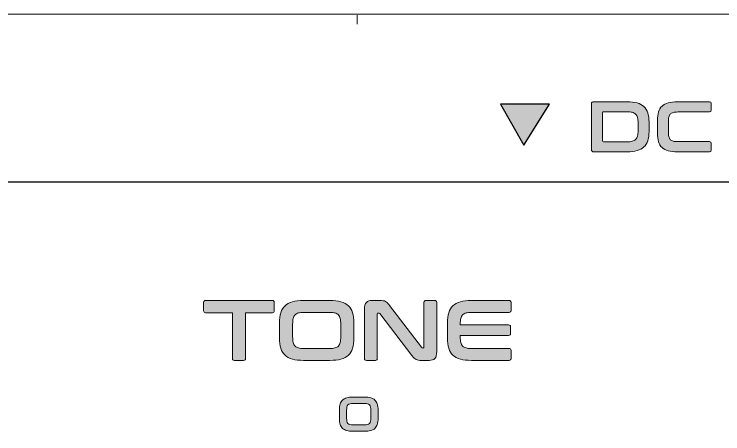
# Model space of a CAD drawing. Header units: millimetres. Extents: x 0 to 62, y -117 to 0.
# Drawn here: x 21.07 to 41.53, y -12.12 to 0 of the extents above; entities that cross this region are included whole.
import ezdxf

# ---------------------------------------------------------------- set-up
doc = ezdxf.new("R2010")
doc.units = ezdxf.units.MM
doc.header["$MEASUREMENT"] = 0
doc.layers.add('GLOSS-V', color=7, linetype='Continuous')
doc.layers.add('Layer 4', color=7, linetype='Continuous')

# ---------------------------------------------------------------- blocks, each defined once
blk = doc.blocks.new('block 10')
at = {"layer": 'GLOSS-V', "true_color": 0x010101}
h = blk.add_hatch(color=178, dxfattribs=at)
h.dxf.hatch_style = 2
edge = h.paths.add_edge_path()
edge.add_spline(control_points=[(38.768, -2.53), (38.879, -2.53), (38.975, -2.541), (39.055, -2.564), (39.135, -2.586), (39.2, -2.622), (39.251, -2.669), (39.302, -2.717), (39.339, -2.777), (39.363, -2.851), (39.387, -2.924), (39.399, -3.012), (39.399, -3.112), (39.399, -3.112), (39.399, -3.393), (39.399, -3.393), (39.399, -3.493), (39.387, -3.58), (39.363, -3.654), (39.339, -3.728), (39.302, -3.788), (39.251, -3.836), (39.2, -3.883), (39.135, -3.918), (39.055, -3.941), (38.975, -3.964), (38.879, -3.975), (38.768, -3.975), (38.768, -3.975), (37.801, -3.975), (37.801, -3.975), (37.76, -3.975), (37.739, -3.954), (37.739, -3.913), (37.739, -3.913), (37.739, -2.592), (37.739, -2.592), (37.739, -2.55), (37.76, -2.53), (37.801, -2.53), (37.801, -2.53), (38.768, -2.53), (38.768, -2.53)], knot_values=[0, 0, 0, 0, 1, 1, 1, 2, 2, 2, 3, 3, 3, 4, 4, 4, 5, 5, 5, 6, 6, 6, 7, 7, 7, 8, 8, 8, 9, 9, 9, 10, 10, 10, 11, 11, 11, 12, 12, 12, 13, 13, 13, 14, 14, 14, 14], degree=3, periodic=1)
edge = h.paths.add_edge_path()
edge.add_spline(control_points=[(38.055, -3.661), (38.055, -3.679), (38.064, -3.688), (38.082, -3.688), (38.082, -3.688), (38.759, -3.688), (38.759, -3.688), (38.82, -3.688), (38.871, -3.683), (38.912, -3.672), (38.953, -3.661), (38.987, -3.643), (39.012, -3.618), (39.038, -3.593), (39.056, -3.56), (39.067, -3.519), (39.078, -3.477), (39.084, -3.426), (39.084, -3.366), (39.084, -3.366), (39.084, -3.139), (39.084, -3.139), (39.084, -3.078), (39.078, -3.027), (39.067, -2.986), (39.056, -2.945), (39.038, -2.912), (39.012, -2.887), (38.987, -2.862), (38.953, -2.844), (38.912, -2.833), (38.871, -2.822), (38.82, -2.817), (38.759, -2.817), (38.759, -2.817), (38.082, -2.817), (38.082, -2.817), (38.064, -2.817), (38.055, -2.826), (38.055, -2.846), (38.055, -2.846), (38.055, -3.661), (38.055, -3.661)], knot_values=[0, 0, 0, 0, 1, 1, 1, 2, 2, 2, 3, 3, 3, 4, 4, 4, 5, 5, 5, 6, 6, 6, 7, 7, 7, 8, 8, 8, 9, 9, 9, 10, 10, 10, 11, 11, 11, 12, 12, 12, 13, 13, 13, 14, 14, 14, 14], degree=3, periodic=1)
h = blk.add_hatch(color=178, dxfattribs=at)
h.dxf.hatch_style = 2
edge = h.paths.add_edge_path()
edge.add_spline(control_points=[(41.15, -2.53), (41.181, -2.53), (41.196, -2.545), (41.196, -2.575), (41.196, -2.575), (41.196, -2.777), (41.196, -2.777), (41.196, -2.809), (41.181, -2.825), (41.15, -2.825), (41.15, -2.825), (40.231, -2.825), (40.231, -2.825), (40.178, -2.825), (40.133, -2.829), (40.098, -2.838), (40.063, -2.847), (40.035, -2.863), (40.015, -2.884), (39.994, -2.905), (39.979, -2.934), (39.97, -2.97), (39.961, -3.005), (39.957, -3.051), (39.957, -3.106), (39.957, -3.106), (39.957, -3.399), (39.957, -3.399), (39.957, -3.454), (39.961, -3.5), (39.97, -3.536), (39.979, -3.573), (39.994, -3.602), (40.015, -3.623), (40.035, -3.644), (40.063, -3.66), (40.098, -3.669), (40.133, -3.677), (40.178, -3.682), (40.231, -3.682), (40.231, -3.682), (41.15, -3.682), (41.15, -3.682), (41.181, -3.682), (41.196, -3.697), (41.196, -3.727), (41.196, -3.727), (41.196, -3.93), (41.196, -3.93), (41.196, -3.96), (41.181, -3.975), (41.15, -3.975), (41.15, -3.975), (40.219, -3.975), (40.219, -3.975), (40.114, -3.975), (40.026, -3.965), (39.953, -3.946), (39.88, -3.927), (39.82, -3.896), (39.774, -3.852), (39.728, -3.809), (39.694, -3.752), (39.673, -3.683), (39.652, -3.613), (39.641, -3.529), (39.641, -3.43), (39.641, -3.43), (39.641, -3.075), (39.641, -3.075), (39.641, -2.976), (39.652, -2.892), (39.673, -2.823), (39.694, -2.754), (39.728, -2.698), (39.774, -2.655), (39.82, -2.611), (39.88, -2.58), (39.953, -2.56), (40.026, -2.54), (40.114, -2.53), (40.219, -2.53), (40.219, -2.53), (41.15, -2.53), (41.15, -2.53)], knot_values=[0, 0, 0, 0, 1, 1, 1, 2, 2, 2, 3, 3, 3, 4, 4, 4, 5, 5, 5, 6, 6, 6, 7, 7, 7, 8, 8, 8, 9, 9, 9, 10, 10, 10, 11, 11, 11, 12, 12, 12, 13, 13, 13, 14, 14, 14, 15, 15, 15, 16, 16, 16, 17, 17, 17, 18, 18, 18, 19, 19, 19, 20, 20, 20, 21, 21, 21, 22, 22, 22, 23, 23, 23, 24, 24, 24, 25, 25, 25, 26, 26, 26, 27, 27, 27, 28, 28, 28, 28], degree=3, periodic=1)
at = {"layer": 'GLOSS-V', "lineweight": 0}
for points, knots in [([(38.768, -2.53), (38.879, -2.53), (38.975, -2.541), (39.055, -2.564), (39.135, -2.586), (39.2, -2.622), (39.251, -2.669), (39.302, -2.717), (39.339, -2.777), (39.363, -2.851), (39.387, -2.924), (39.399, -3.012), (39.399, -3.112), (39.399, -3.112), (39.399, -3.393), (39.399, -3.393), (39.399, -3.493), (39.387, -3.58), (39.363, -3.654), (39.339, -3.728), (39.302, -3.788), (39.251, -3.836), (39.2, -3.883), (39.135, -3.918), (39.055, -3.941), (38.975, -3.964), (38.879, -3.975), (38.768, -3.975), (38.768, -3.975), (37.801, -3.975), (37.801, -3.975), (37.76, -3.975), (37.739, -3.954), (37.739, -3.913), (37.739, -3.913), (37.739, -2.592), (37.739, -2.592), (37.739, -2.55), (37.76, -2.53), (37.801, -2.53), (37.801, -2.53), (38.768, -2.53), (38.768, -2.53)], [0, 0, 0, 0, 1, 1, 1, 2, 2, 2, 3, 3, 3, 4, 4, 4, 5, 5, 5, 6, 6, 6, 7, 7, 7, 8, 8, 8, 9, 9, 9, 10, 10, 10, 11, 11, 11, 12, 12, 12, 13, 13, 13, 14, 14, 14, 14]), ([(41.15, -2.53), (41.181, -2.53), (41.196, -2.545), (41.196, -2.575), (41.196, -2.575), (41.196, -2.777), (41.196, -2.777), (41.196, -2.809), (41.181, -2.825), (41.15, -2.825), (41.15, -2.825), (40.231, -2.825), (40.231, -2.825), (40.178, -2.825), (40.133, -2.829), (40.098, -2.838), (40.063, -2.847), (40.035, -2.863), (40.015, -2.884), (39.994, -2.905), (39.979, -2.934), (39.97, -2.97), (39.961, -3.005), (39.957, -3.051), (39.957, -3.106), (39.957, -3.106), (39.957, -3.399), (39.957, -3.399), (39.957, -3.454), (39.961, -3.5), (39.97, -3.536), (39.979, -3.573), (39.994, -3.602), (40.015, -3.623), (40.035, -3.644), (40.063, -3.66), (40.098, -3.669), (40.133, -3.677), (40.178, -3.682), (40.231, -3.682), (40.231, -3.682), (41.15, -3.682), (41.15, -3.682), (41.181, -3.682), (41.196, -3.697), (41.196, -3.727), (41.196, -3.727), (41.196, -3.93), (41.196, -3.93), (41.196, -3.96), (41.181, -3.975), (41.15, -3.975), (41.15, -3.975), (40.219, -3.975), (40.219, -3.975), (40.114, -3.975), (40.026, -3.965), (39.953, -3.946), (39.88, -3.927), (39.82, -3.896), (39.774, -3.852), (39.728, -3.809), (39.694, -3.752), (39.673, -3.683), (39.652, -3.613), (39.641, -3.529), (39.641, -3.43), (39.641, -3.43), (39.641, -3.075), (39.641, -3.075), (39.641, -2.976), (39.652, -2.892), (39.673, -2.823), (39.694, -2.754), (39.728, -2.698), (39.774, -2.655), (39.82, -2.611), (39.88, -2.58), (39.953, -2.56), (40.026, -2.54), (40.114, -2.53), (40.219, -2.53), (40.219, -2.53), (41.15, -2.53), (41.15, -2.53)], [0, 0, 0, 0, 1, 1, 1, 2, 2, 2, 3, 3, 3, 4, 4, 4, 5, 5, 5, 6, 6, 6, 7, 7, 7, 8, 8, 8, 9, 9, 9, 10, 10, 10, 11, 11, 11, 12, 12, 12, 13, 13, 13, 14, 14, 14, 15, 15, 15, 16, 16, 16, 17, 17, 17, 18, 18, 18, 19, 19, 19, 20, 20, 20, 21, 21, 21, 22, 22, 22, 23, 23, 23, 24, 24, 24, 25, 25, 25, 26, 26, 26, 27, 27, 27, 28, 28, 28, 28]), ([(38.055, -3.661), (38.055, -3.679), (38.064, -3.688), (38.082, -3.688), (38.082, -3.688), (38.759, -3.688), (38.759, -3.688), (38.82, -3.688), (38.871, -3.683), (38.912, -3.672), (38.953, -3.661), (38.987, -3.643), (39.012, -3.618), (39.038, -3.593), (39.056, -3.56), (39.067, -3.519), (39.078, -3.477), (39.084, -3.426), (39.084, -3.366), (39.084, -3.366), (39.084, -3.139), (39.084, -3.139), (39.084, -3.078), (39.078, -3.027), (39.067, -2.986), (39.056, -2.945), (39.038, -2.912), (39.012, -2.887), (38.987, -2.862), (38.953, -2.844), (38.912, -2.833), (38.871, -2.822), (38.82, -2.817), (38.759, -2.817), (38.759, -2.817), (38.082, -2.817), (38.082, -2.817), (38.064, -2.817), (38.055, -2.826), (38.055, -2.846), (38.055, -2.846), (38.055, -3.661), (38.055, -3.661)], [0, 0, 0, 0, 1, 1, 1, 2, 2, 2, 3, 3, 3, 4, 4, 4, 5, 5, 5, 6, 6, 6, 7, 7, 7, 8, 8, 8, 9, 9, 9, 10, 10, 10, 11, 11, 11, 12, 12, 12, 13, 13, 13, 14, 14, 14, 14])]:
    blk.add_open_spline(points, degree=3, knots=knots, dxfattribs=at)
blk = doc.blocks.new('block 9')
at = {"layer": 'GLOSS-V'}
blk.add_blockref('block 10', (0, 0), dxfattribs=at)
blk = doc.blocks.new('block 14')
at = {"layer": 'GLOSS-V', "true_color": 0x010101}
h = blk.add_hatch(color=178, dxfattribs=at)
h.dxf.hatch_style = 2
edge = h.paths.add_edge_path()
edge.add_spline(control_points=[(28.525, -8.27), (28.563, -8.27), (28.582, -8.288), (28.582, -8.325), (28.582, -8.325), (28.582, -8.567), (28.582, -8.567), (28.582, -8.604), (28.563, -8.623), (28.525, -8.623), (28.525, -8.623), (27.75, -8.623), (27.75, -8.623), (27.75, -8.623), (27.75, -9.945), (27.75, -9.945), (27.75, -9.981), (27.732, -9.999), (27.695, -9.999), (27.695, -9.999), (27.426, -9.999), (27.426, -9.999), (27.39, -9.999), (27.372, -9.981), (27.372, -9.945), (27.372, -9.945), (27.372, -8.623), (27.372, -8.623), (27.372, -8.623), (26.596, -8.623), (26.596, -8.623), (26.559, -8.623), (26.54, -8.604), (26.54, -8.567), (26.54, -8.567), (26.54, -8.325), (26.54, -8.325), (26.54, -8.288), (26.559, -8.27), (26.596, -8.27), (26.596, -8.27), (28.525, -8.27), (28.525, -8.27)], knot_values=[0, 0, 0, 0, 1, 1, 1, 2, 2, 2, 3, 3, 3, 4, 4, 4, 5, 5, 5, 6, 6, 6, 7, 7, 7, 8, 8, 8, 9, 9, 9, 10, 10, 10, 11, 11, 11, 12, 12, 12, 13, 13, 13, 14, 14, 14, 14], degree=3, periodic=1)
h = blk.add_hatch(color=178, dxfattribs=at)
h.dxf.hatch_style = 2
edge = h.paths.add_edge_path()
edge.add_spline(control_points=[(30.187, -8.27), (30.312, -8.27), (30.419, -8.282), (30.507, -8.306), (30.595, -8.33), (30.667, -8.368), (30.722, -8.42), (30.777, -8.471), (30.817, -8.539), (30.842, -8.621), (30.866, -8.703), (30.879, -8.804), (30.879, -8.922), (30.879, -8.922), (30.879, -9.347), (30.879, -9.347), (30.879, -9.465), (30.866, -9.566), (30.842, -9.649), (30.817, -9.733), (30.777, -9.8), (30.722, -9.852), (30.667, -9.904), (30.595, -9.941), (30.507, -9.964), (30.419, -9.987), (30.312, -9.999), (30.187, -9.999), (30.187, -9.999), (29.424, -9.999), (29.424, -9.999), (29.299, -9.999), (29.193, -9.987), (29.106, -9.964), (29.018, -9.941), (28.947, -9.904), (28.892, -9.852), (28.837, -9.8), (28.797, -9.733), (28.771, -9.649), (28.745, -9.566), (28.733, -9.465), (28.733, -9.347), (28.733, -9.347), (28.733, -8.922), (28.733, -8.922), (28.733, -8.804), (28.745, -8.703), (28.771, -8.621), (28.797, -8.539), (28.837, -8.471), (28.892, -8.42), (28.947, -8.368), (29.018, -8.33), (29.106, -8.306), (29.193, -8.282), (29.299, -8.27), (29.424, -8.27), (29.424, -8.27), (30.187, -8.27), (30.187, -8.27)], knot_values=[0, 0, 0, 0, 1, 1, 1, 2, 2, 2, 3, 3, 3, 4, 4, 4, 5, 5, 5, 6, 6, 6, 7, 7, 7, 8, 8, 8, 9, 9, 9, 10, 10, 10, 11, 11, 11, 12, 12, 12, 13, 13, 13, 14, 14, 14, 15, 15, 15, 16, 16, 16, 17, 17, 17, 18, 18, 18, 19, 19, 19, 20, 20, 20, 20], degree=3, periodic=1)
edge = h.paths.add_edge_path()
edge.add_spline(control_points=[(29.111, -9.32), (29.111, -9.384), (29.116, -9.438), (29.127, -9.482), (29.137, -9.525), (29.155, -9.56), (29.18, -9.585), (29.204, -9.611), (29.238, -9.629), (29.28, -9.64), (29.322, -9.65), (29.375, -9.656), (29.439, -9.656), (29.439, -9.656), (30.172, -9.656), (30.172, -9.656), (30.237, -9.656), (30.29, -9.65), (30.332, -9.64), (30.374, -9.629), (30.407, -9.611), (30.432, -9.585), (30.456, -9.56), (30.474, -9.525), (30.485, -9.482), (30.495, -9.438), (30.501, -9.384), (30.501, -9.32), (30.501, -9.32), (30.501, -8.949), (30.501, -8.949), (30.501, -8.885), (30.495, -8.831), (30.485, -8.788), (30.474, -8.744), (30.456, -8.709), (30.432, -8.684), (30.407, -8.658), (30.374, -8.64), (30.332, -8.63), (30.29, -8.619), (30.237, -8.614), (30.172, -8.614), (30.172, -8.614), (29.439, -8.614), (29.439, -8.614), (29.375, -8.614), (29.322, -8.619), (29.28, -8.63), (29.238, -8.64), (29.204, -8.658), (29.18, -8.684), (29.155, -8.709), (29.137, -8.744), (29.127, -8.788), (29.116, -8.831), (29.111, -8.885), (29.111, -8.949), (29.111, -8.949), (29.111, -9.32), (29.111, -9.32)], knot_values=[0, 0, 0, 0, 1, 1, 1, 2, 2, 2, 3, 3, 3, 4, 4, 4, 5, 5, 5, 6, 6, 6, 7, 7, 7, 8, 8, 8, 9, 9, 9, 10, 10, 10, 11, 11, 11, 12, 12, 12, 13, 13, 13, 14, 14, 14, 15, 15, 15, 16, 16, 16, 17, 17, 17, 18, 18, 18, 19, 19, 19, 20, 20, 20, 20], degree=3, periodic=1)
h = blk.add_hatch(color=178, dxfattribs=at)
h.dxf.hatch_style = 2
edge = h.paths.add_edge_path()
edge.add_spline(control_points=[(31.624, -8.27), (31.664, -8.27), (31.697, -8.272), (31.723, -8.275), (31.749, -8.279), (31.772, -8.285), (31.792, -8.296), (31.812, -8.307), (31.831, -8.322), (31.849, -8.341), (31.867, -8.36), (31.887, -8.385), (31.911, -8.416), (31.911, -8.416), (32.829, -9.621), (32.829, -9.621), (32.836, -9.633), (32.847, -9.638), (32.861, -9.638), (32.861, -9.638), (32.883, -9.638), (32.883, -9.638), (32.897, -9.638), (32.903, -9.63), (32.903, -9.614), (32.903, -9.614), (32.903, -8.325), (32.903, -8.325), (32.903, -8.288), (32.921, -8.27), (32.958, -8.27), (32.958, -8.27), (33.217, -8.27), (33.217, -8.27), (33.253, -8.27), (33.271, -8.288), (33.271, -8.325), (33.271, -8.325), (33.271, -9.742), (33.271, -9.742), (33.271, -9.842), (33.253, -9.91), (33.217, -9.946), (33.181, -9.981), (33.125, -9.999), (33.049, -9.999), (33.049, -9.999), (32.837, -9.999), (32.837, -9.999), (32.799, -9.999), (32.767, -9.997), (32.741, -9.994), (32.716, -9.991), (32.693, -9.984), (32.674, -9.974), (32.654, -9.964), (32.635, -9.95), (32.616, -9.931), (32.597, -9.912), (32.575, -9.886), (32.55, -9.853), (32.55, -9.853), (31.629, -8.648), (31.629, -8.648), (31.619, -8.637), (31.608, -8.631), (31.597, -8.631), (31.597, -8.631), (31.575, -8.631), (31.575, -8.631), (31.562, -8.631), (31.555, -8.639), (31.555, -8.655), (31.555, -8.655), (31.555, -9.945), (31.555, -9.945), (31.555, -9.981), (31.537, -9.999), (31.501, -9.999), (31.501, -9.999), (31.242, -9.999), (31.242, -9.999), (31.204, -9.999), (31.185, -9.981), (31.185, -9.945), (31.185, -9.945), (31.185, -8.527), (31.185, -8.527), (31.185, -8.427), (31.203, -8.359), (31.239, -8.323), (31.275, -8.288), (31.331, -8.27), (31.407, -8.27), (31.407, -8.27), (31.624, -8.27), (31.624, -8.27)], knot_values=[0, 0, 0, 0, 1, 1, 1, 2, 2, 2, 3, 3, 3, 4, 4, 4, 5, 5, 5, 6, 6, 6, 7, 7, 7, 8, 8, 8, 9, 9, 9, 10, 10, 10, 11, 11, 11, 12, 12, 12, 13, 13, 13, 14, 14, 14, 15, 15, 15, 16, 16, 16, 17, 17, 17, 18, 18, 18, 19, 19, 19, 20, 20, 20, 21, 21, 21, 22, 22, 22, 23, 23, 23, 24, 24, 24, 25, 25, 25, 26, 26, 26, 27, 27, 27, 28, 28, 28, 29, 29, 29, 30, 30, 30, 31, 31, 31, 32, 32, 32, 32], degree=3, periodic=1)
h = blk.add_hatch(color=178, dxfattribs=at)
h.dxf.hatch_style = 2
edge = h.paths.add_edge_path()
edge.add_spline(control_points=[(35.358, -8.27), (35.396, -8.27), (35.415, -8.288), (35.415, -8.325), (35.415, -8.325), (35.415, -8.559), (35.415, -8.559), (35.415, -8.595), (35.396, -8.614), (35.358, -8.614), (35.358, -8.614), (34.279, -8.614), (34.279, -8.614), (34.215, -8.614), (34.162, -8.619), (34.12, -8.63), (34.078, -8.64), (34.044, -8.658), (34.018, -8.684), (33.993, -8.709), (33.975, -8.744), (33.965, -8.788), (33.956, -8.831), (33.95, -8.885), (33.95, -8.949), (33.95, -8.949), (33.95, -8.974), (33.95, -8.974), (33.95, -8.974), (35.346, -8.974), (35.346, -8.974), (35.382, -8.974), (35.4, -8.992), (35.4, -9.028), (35.4, -9.028), (35.4, -9.223), (35.4, -9.223), (35.4, -9.26), (35.382, -9.278), (35.346, -9.278), (35.346, -9.278), (33.95, -9.278), (33.95, -9.278), (33.95, -9.278), (33.95, -9.32), (33.95, -9.32), (33.95, -9.384), (33.956, -9.438), (33.965, -9.482), (33.975, -9.525), (33.993, -9.56), (34.018, -9.585), (34.044, -9.611), (34.078, -9.629), (34.12, -9.64), (34.162, -9.65), (34.215, -9.656), (34.279, -9.656), (34.279, -9.656), (35.358, -9.656), (35.358, -9.656), (35.396, -9.656), (35.415, -9.674), (35.415, -9.71), (35.415, -9.71), (35.415, -9.945), (35.415, -9.945), (35.415, -9.981), (35.396, -9.999), (35.358, -9.999), (35.358, -9.999), (34.271, -9.999), (34.271, -9.999), (34.146, -9.999), (34.04, -9.987), (33.953, -9.964), (33.866, -9.941), (33.794, -9.904), (33.739, -9.852), (33.684, -9.8), (33.644, -9.733), (33.618, -9.649), (33.593, -9.566), (33.58, -9.465), (33.58, -9.347), (33.58, -9.347), (33.58, -8.922), (33.58, -8.922), (33.58, -8.804), (33.593, -8.703), (33.618, -8.621), (33.644, -8.539), (33.684, -8.471), (33.739, -8.42), (33.794, -8.368), (33.866, -8.33), (33.953, -8.306), (34.04, -8.282), (34.146, -8.27), (34.271, -8.27), (34.271, -8.27), (35.358, -8.27), (35.358, -8.27)], knot_values=[0, 0, 0, 0, 1, 1, 1, 2, 2, 2, 3, 3, 3, 4, 4, 4, 5, 5, 5, 6, 6, 6, 7, 7, 7, 8, 8, 8, 9, 9, 9, 10, 10, 10, 11, 11, 11, 12, 12, 12, 13, 13, 13, 14, 14, 14, 15, 15, 15, 16, 16, 16, 17, 17, 17, 18, 18, 18, 19, 19, 19, 20, 20, 20, 21, 21, 21, 22, 22, 22, 23, 23, 23, 24, 24, 24, 25, 25, 25, 26, 26, 26, 27, 27, 27, 28, 28, 28, 29, 29, 29, 30, 30, 30, 31, 31, 31, 32, 32, 32, 33, 33, 33, 34, 34, 34, 34], degree=3, periodic=1)
at = {"layer": 'GLOSS-V', "lineweight": 0}
for points, knots in [([(28.525, -8.27), (28.563, -8.27), (28.582, -8.288), (28.582, -8.325), (28.582, -8.325), (28.582, -8.567), (28.582, -8.567), (28.582, -8.604), (28.563, -8.623), (28.525, -8.623), (28.525, -8.623), (27.75, -8.623), (27.75, -8.623), (27.75, -8.623), (27.75, -9.945), (27.75, -9.945), (27.75, -9.981), (27.732, -9.999), (27.695, -9.999), (27.695, -9.999), (27.426, -9.999), (27.426, -9.999), (27.39, -9.999), (27.372, -9.981), (27.372, -9.945), (27.372, -9.945), (27.372, -8.623), (27.372, -8.623), (27.372, -8.623), (26.596, -8.623), (26.596, -8.623), (26.559, -8.623), (26.54, -8.604), (26.54, -8.567), (26.54, -8.567), (26.54, -8.325), (26.54, -8.325), (26.54, -8.288), (26.559, -8.27), (26.596, -8.27), (26.596, -8.27), (28.525, -8.27), (28.525, -8.27)], [0, 0, 0, 0, 1, 1, 1, 2, 2, 2, 3, 3, 3, 4, 4, 4, 5, 5, 5, 6, 6, 6, 7, 7, 7, 8, 8, 8, 9, 9, 9, 10, 10, 10, 11, 11, 11, 12, 12, 12, 13, 13, 13, 14, 14, 14, 14]), ([(30.187, -8.27), (30.312, -8.27), (30.419, -8.282), (30.507, -8.306), (30.595, -8.33), (30.667, -8.368), (30.722, -8.42), (30.777, -8.471), (30.817, -8.539), (30.842, -8.621), (30.866, -8.703), (30.879, -8.804), (30.879, -8.922), (30.879, -8.922), (30.879, -9.347), (30.879, -9.347), (30.879, -9.465), (30.866, -9.566), (30.842, -9.649), (30.817, -9.733), (30.777, -9.8), (30.722, -9.852), (30.667, -9.904), (30.595, -9.941), (30.507, -9.964), (30.419, -9.987), (30.312, -9.999), (30.187, -9.999), (30.187, -9.999), (29.424, -9.999), (29.424, -9.999), (29.299, -9.999), (29.193, -9.987), (29.106, -9.964), (29.018, -9.941), (28.947, -9.904), (28.892, -9.852), (28.837, -9.8), (28.797, -9.733), (28.771, -9.649), (28.745, -9.566), (28.733, -9.465), (28.733, -9.347), (28.733, -9.347), (28.733, -8.922), (28.733, -8.922), (28.733, -8.804), (28.745, -8.703), (28.771, -8.621), (28.797, -8.539), (28.837, -8.471), (28.892, -8.42), (28.947, -8.368), (29.018, -8.33), (29.106, -8.306), (29.193, -8.282), (29.299, -8.27), (29.424, -8.27), (29.424, -8.27), (30.187, -8.27), (30.187, -8.27)], [0, 0, 0, 0, 1, 1, 1, 2, 2, 2, 3, 3, 3, 4, 4, 4, 5, 5, 5, 6, 6, 6, 7, 7, 7, 8, 8, 8, 9, 9, 9, 10, 10, 10, 11, 11, 11, 12, 12, 12, 13, 13, 13, 14, 14, 14, 15, 15, 15, 16, 16, 16, 17, 17, 17, 18, 18, 18, 19, 19, 19, 20, 20, 20, 20]), ([(31.624, -8.27), (31.664, -8.27), (31.697, -8.272), (31.723, -8.275), (31.749, -8.279), (31.772, -8.285), (31.792, -8.296), (31.812, -8.307), (31.831, -8.322), (31.849, -8.341), (31.867, -8.36), (31.887, -8.385), (31.911, -8.416), (31.911, -8.416), (32.829, -9.621), (32.829, -9.621), (32.836, -9.633), (32.847, -9.638), (32.861, -9.638), (32.861, -9.638), (32.883, -9.638), (32.883, -9.638), (32.897, -9.638), (32.903, -9.63), (32.903, -9.614), (32.903, -9.614), (32.903, -8.325), (32.903, -8.325), (32.903, -8.288), (32.921, -8.27), (32.958, -8.27), (32.958, -8.27), (33.217, -8.27), (33.217, -8.27), (33.253, -8.27), (33.271, -8.288), (33.271, -8.325), (33.271, -8.325), (33.271, -9.742), (33.271, -9.742), (33.271, -9.842), (33.253, -9.91), (33.217, -9.946), (33.181, -9.981), (33.125, -9.999), (33.049, -9.999), (33.049, -9.999), (32.837, -9.999), (32.837, -9.999), (32.799, -9.999), (32.767, -9.997), (32.741, -9.994), (32.716, -9.991), (32.693, -9.984), (32.674, -9.974), (32.654, -9.964), (32.635, -9.95), (32.616, -9.931), (32.597, -9.912), (32.575, -9.886), (32.55, -9.853), (32.55, -9.853), (31.629, -8.648), (31.629, -8.648), (31.619, -8.637), (31.608, -8.631), (31.597, -8.631), (31.597, -8.631), (31.575, -8.631), (31.575, -8.631), (31.562, -8.631), (31.555, -8.639), (31.555, -8.655), (31.555, -8.655), (31.555, -9.945), (31.555, -9.945), (31.555, -9.981), (31.537, -9.999), (31.501, -9.999), (31.501, -9.999), (31.242, -9.999), (31.242, -9.999), (31.204, -9.999), (31.185, -9.981), (31.185, -9.945), (31.185, -9.945), (31.185, -8.527), (31.185, -8.527), (31.185, -8.427), (31.203, -8.359), (31.239, -8.323), (31.275, -8.288), (31.331, -8.27), (31.407, -8.27), (31.407, -8.27), (31.624, -8.27), (31.624, -8.27)], [0, 0, 0, 0, 1, 1, 1, 2, 2, 2, 3, 3, 3, 4, 4, 4, 5, 5, 5, 6, 6, 6, 7, 7, 7, 8, 8, 8, 9, 9, 9, 10, 10, 10, 11, 11, 11, 12, 12, 12, 13, 13, 13, 14, 14, 14, 15, 15, 15, 16, 16, 16, 17, 17, 17, 18, 18, 18, 19, 19, 19, 20, 20, 20, 21, 21, 21, 22, 22, 22, 23, 23, 23, 24, 24, 24, 25, 25, 25, 26, 26, 26, 27, 27, 27, 28, 28, 28, 29, 29, 29, 30, 30, 30, 31, 31, 31, 32, 32, 32, 32]), ([(35.358, -8.27), (35.396, -8.27), (35.415, -8.288), (35.415, -8.325), (35.415, -8.325), (35.415, -8.559), (35.415, -8.559), (35.415, -8.595), (35.396, -8.614), (35.358, -8.614), (35.358, -8.614), (34.279, -8.614), (34.279, -8.614), (34.215, -8.614), (34.162, -8.619), (34.12, -8.63), (34.078, -8.64), (34.044, -8.658), (34.018, -8.684), (33.993, -8.709), (33.975, -8.744), (33.965, -8.788), (33.956, -8.831), (33.95, -8.885), (33.95, -8.949), (33.95, -8.949), (33.95, -8.974), (33.95, -8.974), (33.95, -8.974), (35.346, -8.974), (35.346, -8.974), (35.382, -8.974), (35.4, -8.992), (35.4, -9.028), (35.4, -9.028), (35.4, -9.223), (35.4, -9.223), (35.4, -9.26), (35.382, -9.278), (35.346, -9.278), (35.346, -9.278), (33.95, -9.278), (33.95, -9.278), (33.95, -9.278), (33.95, -9.32), (33.95, -9.32), (33.95, -9.384), (33.956, -9.438), (33.965, -9.482), (33.975, -9.525), (33.993, -9.56), (34.018, -9.585), (34.044, -9.611), (34.078, -9.629), (34.12, -9.64), (34.162, -9.65), (34.215, -9.656), (34.279, -9.656), (34.279, -9.656), (35.358, -9.656), (35.358, -9.656), (35.396, -9.656), (35.415, -9.674), (35.415, -9.71), (35.415, -9.71), (35.415, -9.945), (35.415, -9.945), (35.415, -9.981), (35.396, -9.999), (35.358, -9.999), (35.358, -9.999), (34.271, -9.999), (34.271, -9.999), (34.146, -9.999), (34.04, -9.987), (33.953, -9.964), (33.866, -9.941), (33.794, -9.904), (33.739, -9.852), (33.684, -9.8), (33.644, -9.733), (33.618, -9.649), (33.593, -9.566), (33.58, -9.465), (33.58, -9.347), (33.58, -9.347), (33.58, -8.922), (33.58, -8.922), (33.58, -8.804), (33.593, -8.703), (33.618, -8.621), (33.644, -8.539), (33.684, -8.471), (33.739, -8.42), (33.794, -8.368), (33.866, -8.33), (33.953, -8.306), (34.04, -8.282), (34.146, -8.27), (34.271, -8.27), (34.271, -8.27), (35.358, -8.27), (35.358, -8.27)], [0, 0, 0, 0, 1, 1, 1, 2, 2, 2, 3, 3, 3, 4, 4, 4, 5, 5, 5, 6, 6, 6, 7, 7, 7, 8, 8, 8, 9, 9, 9, 10, 10, 10, 11, 11, 11, 12, 12, 12, 13, 13, 13, 14, 14, 14, 15, 15, 15, 16, 16, 16, 17, 17, 17, 18, 18, 18, 19, 19, 19, 20, 20, 20, 21, 21, 21, 22, 22, 22, 23, 23, 23, 24, 24, 24, 25, 25, 25, 26, 26, 26, 27, 27, 27, 28, 28, 28, 29, 29, 29, 30, 30, 30, 31, 31, 31, 32, 32, 32, 33, 33, 33, 34, 34, 34, 34]), ([(29.111, -9.32), (29.111, -9.384), (29.116, -9.438), (29.127, -9.482), (29.137, -9.525), (29.155, -9.56), (29.18, -9.585), (29.204, -9.611), (29.238, -9.629), (29.28, -9.64), (29.322, -9.65), (29.375, -9.656), (29.439, -9.656), (29.439, -9.656), (30.172, -9.656), (30.172, -9.656), (30.237, -9.656), (30.29, -9.65), (30.332, -9.64), (30.374, -9.629), (30.407, -9.611), (30.432, -9.585), (30.456, -9.56), (30.474, -9.525), (30.485, -9.482), (30.495, -9.438), (30.501, -9.384), (30.501, -9.32), (30.501, -9.32), (30.501, -8.949), (30.501, -8.949), (30.501, -8.885), (30.495, -8.831), (30.485, -8.788), (30.474, -8.744), (30.456, -8.709), (30.432, -8.684), (30.407, -8.658), (30.374, -8.64), (30.332, -8.63), (30.29, -8.619), (30.237, -8.614), (30.172, -8.614), (30.172, -8.614), (29.439, -8.614), (29.439, -8.614), (29.375, -8.614), (29.322, -8.619), (29.28, -8.63), (29.238, -8.64), (29.204, -8.658), (29.18, -8.684), (29.155, -8.709), (29.137, -8.744), (29.127, -8.788), (29.116, -8.831), (29.111, -8.885), (29.111, -8.949), (29.111, -8.949), (29.111, -9.32), (29.111, -9.32)], [0, 0, 0, 0, 1, 1, 1, 2, 2, 2, 3, 3, 3, 4, 4, 4, 5, 5, 5, 6, 6, 6, 7, 7, 7, 8, 8, 8, 9, 9, 9, 10, 10, 10, 11, 11, 11, 12, 12, 12, 13, 13, 13, 14, 14, 14, 15, 15, 15, 16, 16, 16, 17, 17, 17, 18, 18, 18, 19, 19, 19, 20, 20, 20, 20])]:
    blk.add_open_spline(points, degree=3, knots=knots, dxfattribs=at)
blk = doc.blocks.new('block 13')
at = {"layer": 'GLOSS-V'}
blk.add_blockref('block 14', (0, 0), dxfattribs=at)
blk = doc.blocks.new('block 26')
at = {"layer": 'GLOSS-V', "true_color": 0x010101}
h = blk.add_hatch(color=178, dxfattribs=at)
h.dxf.hatch_style = 2
edge = h.paths.add_edge_path()
edge.add_spline(control_points=[(31.182, -11.058), (31.253, -11.058), (31.314, -11.064), (31.364, -11.078), (31.413, -11.092), (31.454, -11.113), (31.486, -11.143), (31.517, -11.172), (31.54, -11.211), (31.555, -11.258), (31.569, -11.305), (31.577, -11.362), (31.577, -11.43), (31.577, -11.43), (31.577, -11.673), (31.577, -11.673), (31.577, -11.741), (31.569, -11.798), (31.555, -11.846), (31.54, -11.893), (31.517, -11.932), (31.486, -11.961), (31.454, -11.991), (31.413, -12.012), (31.364, -12.025), (31.314, -12.039), (31.253, -12.045), (31.182, -12.045), (31.182, -12.045), (30.856, -12.045), (30.856, -12.045), (30.784, -12.045), (30.724, -12.039), (30.674, -12.025), (30.624, -12.012), (30.583, -11.991), (30.552, -11.961), (30.52, -11.932), (30.497, -11.893), (30.482, -11.846), (30.468, -11.798), (30.461, -11.741), (30.461, -11.673), (30.461, -11.673), (30.461, -11.43), (30.461, -11.43), (30.461, -11.362), (30.468, -11.305), (30.482, -11.258), (30.497, -11.211), (30.52, -11.172), (30.552, -11.143), (30.583, -11.113), (30.624, -11.092), (30.674, -11.078), (30.724, -11.064), (30.784, -11.058), (30.856, -11.058), (30.856, -11.058), (31.182, -11.058), (31.182, -11.058)], knot_values=[0, 0, 0, 0, 1, 1, 1, 2, 2, 2, 3, 3, 3, 4, 4, 4, 5, 5, 5, 6, 6, 6, 7, 7, 7, 8, 8, 8, 9, 9, 9, 10, 10, 10, 11, 11, 11, 12, 12, 12, 13, 13, 13, 14, 14, 14, 15, 15, 15, 16, 16, 16, 17, 17, 17, 18, 18, 18, 19, 19, 19, 20, 20, 20, 20], degree=3, periodic=1)
edge = h.paths.add_edge_path()
edge.add_spline(control_points=[(30.669, -11.664), (30.669, -11.702), (30.672, -11.733), (30.678, -11.758), (30.683, -11.783), (30.693, -11.803), (30.708, -11.817), (30.722, -11.832), (30.741, -11.842), (30.765, -11.848), (30.789, -11.855), (30.819, -11.858), (30.856, -11.858), (30.856, -11.858), (31.182, -11.858), (31.182, -11.858), (31.218, -11.858), (31.249, -11.855), (31.273, -11.848), (31.297, -11.842), (31.316, -11.832), (31.33, -11.817), (31.344, -11.803), (31.354, -11.783), (31.359, -11.758), (31.365, -11.733), (31.368, -11.702), (31.368, -11.664), (31.368, -11.664), (31.368, -11.438), (31.368, -11.438), (31.368, -11.401), (31.365, -11.37), (31.359, -11.345), (31.354, -11.321), (31.344, -11.301), (31.33, -11.286), (31.316, -11.271), (31.297, -11.26), (31.273, -11.254), (31.249, -11.248), (31.218, -11.245), (31.182, -11.245), (31.182, -11.245), (30.856, -11.245), (30.856, -11.245), (30.819, -11.245), (30.789, -11.248), (30.765, -11.254), (30.741, -11.26), (30.722, -11.271), (30.708, -11.286), (30.693, -11.301), (30.683, -11.321), (30.678, -11.345), (30.672, -11.37), (30.669, -11.401), (30.669, -11.438), (30.669, -11.438), (30.669, -11.664), (30.669, -11.664)], knot_values=[0, 0, 0, 0, 1, 1, 1, 2, 2, 2, 3, 3, 3, 4, 4, 4, 5, 5, 5, 6, 6, 6, 7, 7, 7, 8, 8, 8, 9, 9, 9, 10, 10, 10, 11, 11, 11, 12, 12, 12, 13, 13, 13, 14, 14, 14, 15, 15, 15, 16, 16, 16, 17, 17, 17, 18, 18, 18, 19, 19, 19, 20, 20, 20, 20], degree=3, periodic=1)
at = {"layer": 'GLOSS-V', "lineweight": 0}
for points in [[(31.182, -11.058), (31.253, -11.058), (31.314, -11.064), (31.364, -11.078), (31.413, -11.092), (31.454, -11.113), (31.486, -11.143), (31.517, -11.172), (31.54, -11.211), (31.555, -11.258), (31.569, -11.305), (31.577, -11.362), (31.577, -11.43), (31.577, -11.43), (31.577, -11.673), (31.577, -11.673), (31.577, -11.741), (31.569, -11.798), (31.555, -11.846), (31.54, -11.893), (31.517, -11.932), (31.486, -11.961), (31.454, -11.991), (31.413, -12.012), (31.364, -12.025), (31.314, -12.039), (31.253, -12.045), (31.182, -12.045), (31.182, -12.045), (30.856, -12.045), (30.856, -12.045), (30.784, -12.045), (30.724, -12.039), (30.674, -12.025), (30.624, -12.012), (30.583, -11.991), (30.552, -11.961), (30.52, -11.932), (30.497, -11.893), (30.482, -11.846), (30.468, -11.798), (30.461, -11.741), (30.461, -11.673), (30.461, -11.673), (30.461, -11.43), (30.461, -11.43), (30.461, -11.362), (30.468, -11.305), (30.482, -11.258), (30.497, -11.211), (30.52, -11.172), (30.552, -11.143), (30.583, -11.113), (30.624, -11.092), (30.674, -11.078), (30.724, -11.064), (30.784, -11.058), (30.856, -11.058), (30.856, -11.058), (31.182, -11.058), (31.182, -11.058)], [(30.669, -11.664), (30.669, -11.702), (30.672, -11.733), (30.678, -11.758), (30.683, -11.783), (30.693, -11.803), (30.708, -11.817), (30.722, -11.832), (30.741, -11.842), (30.765, -11.848), (30.789, -11.855), (30.819, -11.858), (30.856, -11.858), (30.856, -11.858), (31.182, -11.858), (31.182, -11.858), (31.218, -11.858), (31.249, -11.855), (31.273, -11.848), (31.297, -11.842), (31.316, -11.832), (31.33, -11.817), (31.344, -11.803), (31.354, -11.783), (31.359, -11.758), (31.365, -11.733), (31.368, -11.702), (31.368, -11.664), (31.368, -11.664), (31.368, -11.438), (31.368, -11.438), (31.368, -11.401), (31.365, -11.37), (31.359, -11.345), (31.354, -11.321), (31.344, -11.301), (31.33, -11.286), (31.316, -11.271), (31.297, -11.26), (31.273, -11.254), (31.249, -11.248), (31.218, -11.245), (31.182, -11.245), (31.182, -11.245), (30.856, -11.245), (30.856, -11.245), (30.819, -11.245), (30.789, -11.248), (30.765, -11.254), (30.741, -11.26), (30.722, -11.271), (30.708, -11.286), (30.693, -11.301), (30.683, -11.321), (30.678, -11.345), (30.672, -11.37), (30.669, -11.401), (30.669, -11.438), (30.669, -11.438), (30.669, -11.664), (30.669, -11.664)]]:
    blk.add_open_spline(points, degree=3, knots=[0, 0, 0, 0, 1, 1, 1, 2, 2, 2, 3, 3, 3, 4, 4, 4, 5, 5, 5, 6, 6, 6, 7, 7, 7, 8, 8, 8, 9, 9, 9, 10, 10, 10, 11, 11, 11, 12, 12, 12, 13, 13, 13, 14, 14, 14, 15, 15, 15, 16, 16, 16, 17, 17, 17, 18, 18, 18, 19, 19, 19, 20, 20, 20, 20], dxfattribs=at)
blk = doc.blocks.new('block 25')
at = {"layer": 'GLOSS-V'}
blk.add_blockref('block 26', (0, 0), dxfattribs=at)

msp = doc.modelspace()

# ---------------------------------------------------------------- hatches: boundary and pattern name
at = {"layer": 'GLOSS-V', "true_color": 0x010101}
h = msp.add_hatch(color=178, dxfattribs=at)
h.dxf.hatch_style = 2
h.paths.add_polyline_path([(36.531, -2.602), (35.109, -2.602), (35.79, -3.782)])

# ---------------------------------------------------------------- linework, layer by layer
at = {"layer": 'GLOSS-V', "color": 178, "lineweight": 25, "true_color": 0x010101}
for points in [[(36.531, -2.602), (35.109, -2.602), (35.79, -3.782), (36.531, -2.602)], [(2.57, -4.844), (59.671, -4.844)]]:
    msp.add_lwpolyline(points, dxfattribs=at)
at = {"layer": 'Layer 4', "color": 7, "lineweight": 5, "true_color": 0xffffff}
msp.add_lwpolyline([(62, -58.5), (62, 0), (0, 0), (0, -117), (62, -117), (62, -58.5)], dxfattribs=at)
at = {"layer": 'Layer 4', "color": 7, "lineweight": 9, "true_color": 0xffffff}
msp.add_lwpolyline([(30.975, -0.29), (30.975, -0.028)], dxfattribs=at)

# ---------------------------------------------------------------- block references
at = {"layer": 'GLOSS-V'}
for name in ['block 9', 'block 13', 'block 25']:
    msp.add_blockref(name, (0, 0), dxfattribs=at)

doc.saveas('drawing.dxf')
